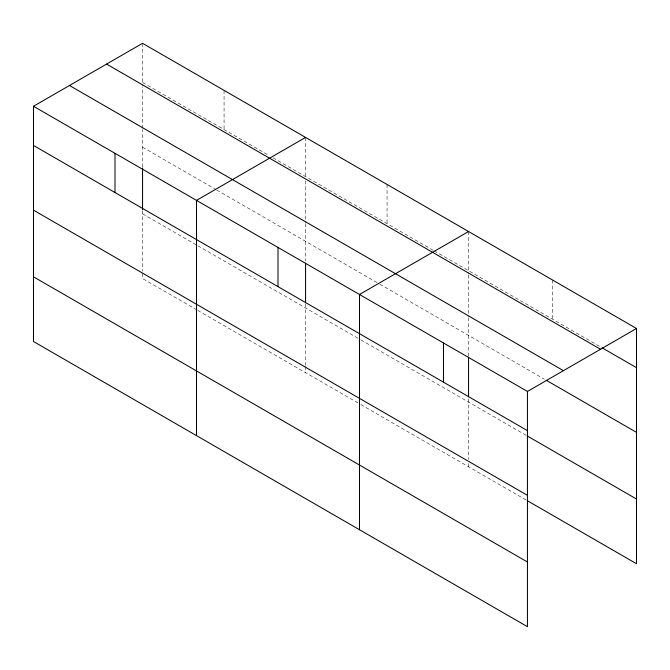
<?xml version="1.0" encoding="UTF-8"?>
<svg xmlns="http://www.w3.org/2000/svg" width="670" height="670" viewBox="0 0 670 670"><rect width="100%" height="100%" fill="white"/><g stroke="black" fill="none" stroke-linecap="round" stroke-linejoin="round"><path stroke-width="0.5" stroke-dasharray="3.35 2.51" d="M142.559 166.989L142.559 129.461M142.559 128.414L142.559 86.673M142.559 82.502L269.34 155.691M272.958 157.785L433.247 250.329M434.152 250.848L601.283 347.345M142.559 147.199L215.908 189.543M216.812 190.071L378.91 283.653M379.815 284.172L544.4 379.203M142.559 213.856L196.896 245.228M197.801 245.748L359.891 339.33M360.803 339.858L526.344 435.433M196.896 309.925L142.559 278.553L142.559 272.296M197.801 310.445L359.891 404.027M360.803 404.554L526.344 500.13M552.532 280.001L552.532 319.196M468.565 231.519L468.565 273.846M468.565 274.893L468.565 316.625M468.565 317.672L468.565 356.239M468.565 398.943L468.565 459.461M468.565 463.64L468.565 466.772M387.059 184.468L387.059 223.663M305.562 137.417L305.562 176.604M305.562 180.783L305.562 222.524M305.562 223.562L305.562 261.091M305.562 303.795L305.562 365.359M305.562 366.398L305.562 372.662M224.065 90.358L224.065 129.553M142.559 43.307L142.559 85.634M142.559 210.732L142.559 271.25"/><path stroke-width="1" d="M527.441 495.339L527.441 391.447L33.5 106.27L33.5 341.516L527.441 626.693L527.441 495.339L33.5 210.162M527.248 500.649L636.5 563.73L636.5 328.484L142.559 43.307L33.5 106.27M305.562 137.417L196.503 200.38L196.503 435.626M468.565 231.519L359.497 294.49L359.497 529.736M527.441 391.447L636.5 328.484M602.188 347.864L636.5 367.671M106.572 64.085L600.513 349.263M69.487 85.492L563.428 370.669M546.209 380.242L636.5 432.368M33.5 145.465L527.441 430.643M527.248 435.952L636.5 499.033M33.5 276.819L527.441 561.996M468.565 357.286L468.565 396.866M443.473 342.965L443.473 382.16M305.562 263.176L305.562 302.756M278 247.431L278 286.626M142.559 168.028L142.559 209.693M114.997 153.33L114.997 192.516"/></g></svg>
